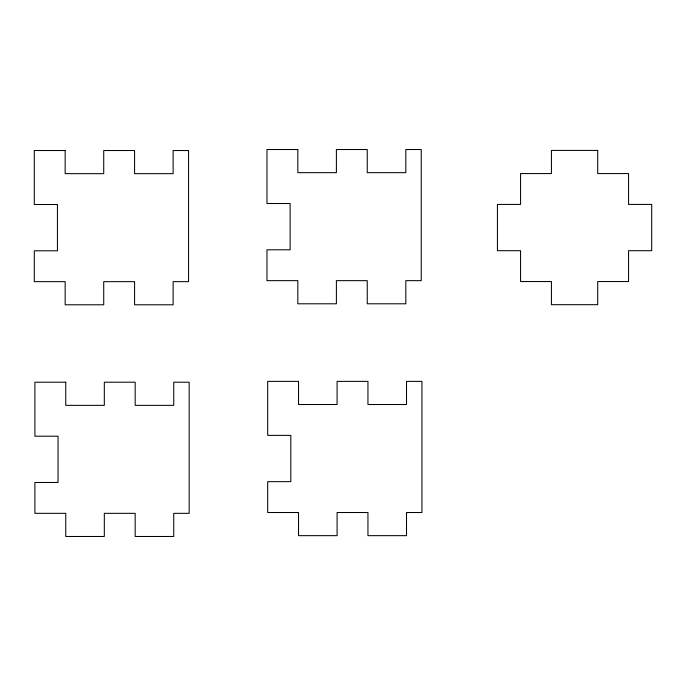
<?xml version="1.0" encoding="UTF-8"?>
<svg xmlns="http://www.w3.org/2000/svg" width="686" height="686" viewBox="0 0 686 686"><rect width="100%" height="100%" fill="white"/><g stroke="black" fill="none" stroke-linecap="round" stroke-linejoin="round"><path stroke-width="1.03" d="M297.827 149.522L266.974 149.522L266.974 203.519L290.118 203.519L290.118 249.798L266.974 249.798L266.974 280.651L297.827 280.651L297.827 303.795L336.397 303.795L336.397 280.651L367.25 280.651L367.25 303.795L405.812 303.795L405.812 280.651L421.238 280.651L421.238 149.522L405.812 149.522L405.812 172.666L367.25 172.666L367.25 149.522L336.397 149.522L336.397 172.666L297.827 172.666L297.827 149.522M65.153 150.526L34.3 150.526L34.3 204.514L57.444 204.514L57.444 250.793L34.3 250.793L34.3 281.654L65.153 281.654L65.153 304.79L103.723 304.79L103.723 281.654L134.576 281.654L134.576 304.79L173.138 304.79L173.138 281.654L188.564 281.654L188.564 150.526L173.138 150.526L173.138 173.661L134.576 173.661L134.576 150.526L103.723 150.526L103.723 173.661L65.153 173.661L65.153 150.526M597.703 150.423L551.424 150.423L551.424 173.567L520.571 173.567L520.571 204.419L497.436 204.419L497.436 250.699L520.571 250.699L520.571 281.552L551.424 281.552L551.424 304.687L597.703 304.687L597.703 281.552L628.556 281.552L628.556 250.699L651.7 250.699L651.7 204.419L628.556 204.419L628.556 173.567L597.703 173.567L597.703 150.423M298.53 381.382L267.677 381.382L267.677 435.378L290.813 435.378L290.813 481.658L267.677 481.658L267.677 512.511L298.53 512.511L298.53 535.655L337.092 535.655L337.092 512.511L367.945 512.511L367.945 535.655L406.515 535.655L406.515 512.511L421.941 512.511L421.941 381.382L406.515 381.382L406.515 404.526L367.945 404.526L367.945 381.382L337.092 381.382L337.092 404.526L298.53 404.526L298.53 381.382M65.753 382.205L34.9 382.205L34.9 436.202L58.036 436.202L58.036 482.481L34.9 482.481L34.9 513.334L65.753 513.334L65.753 536.478L104.323 536.478L104.323 513.334L135.176 513.334L135.176 536.478L173.738 536.478L173.738 513.334L189.165 513.334L189.165 382.205L173.738 382.205L173.738 405.349L135.176 405.349L135.176 382.205L104.323 382.205L104.323 405.349L65.753 405.349L65.753 382.205"/></g></svg>
